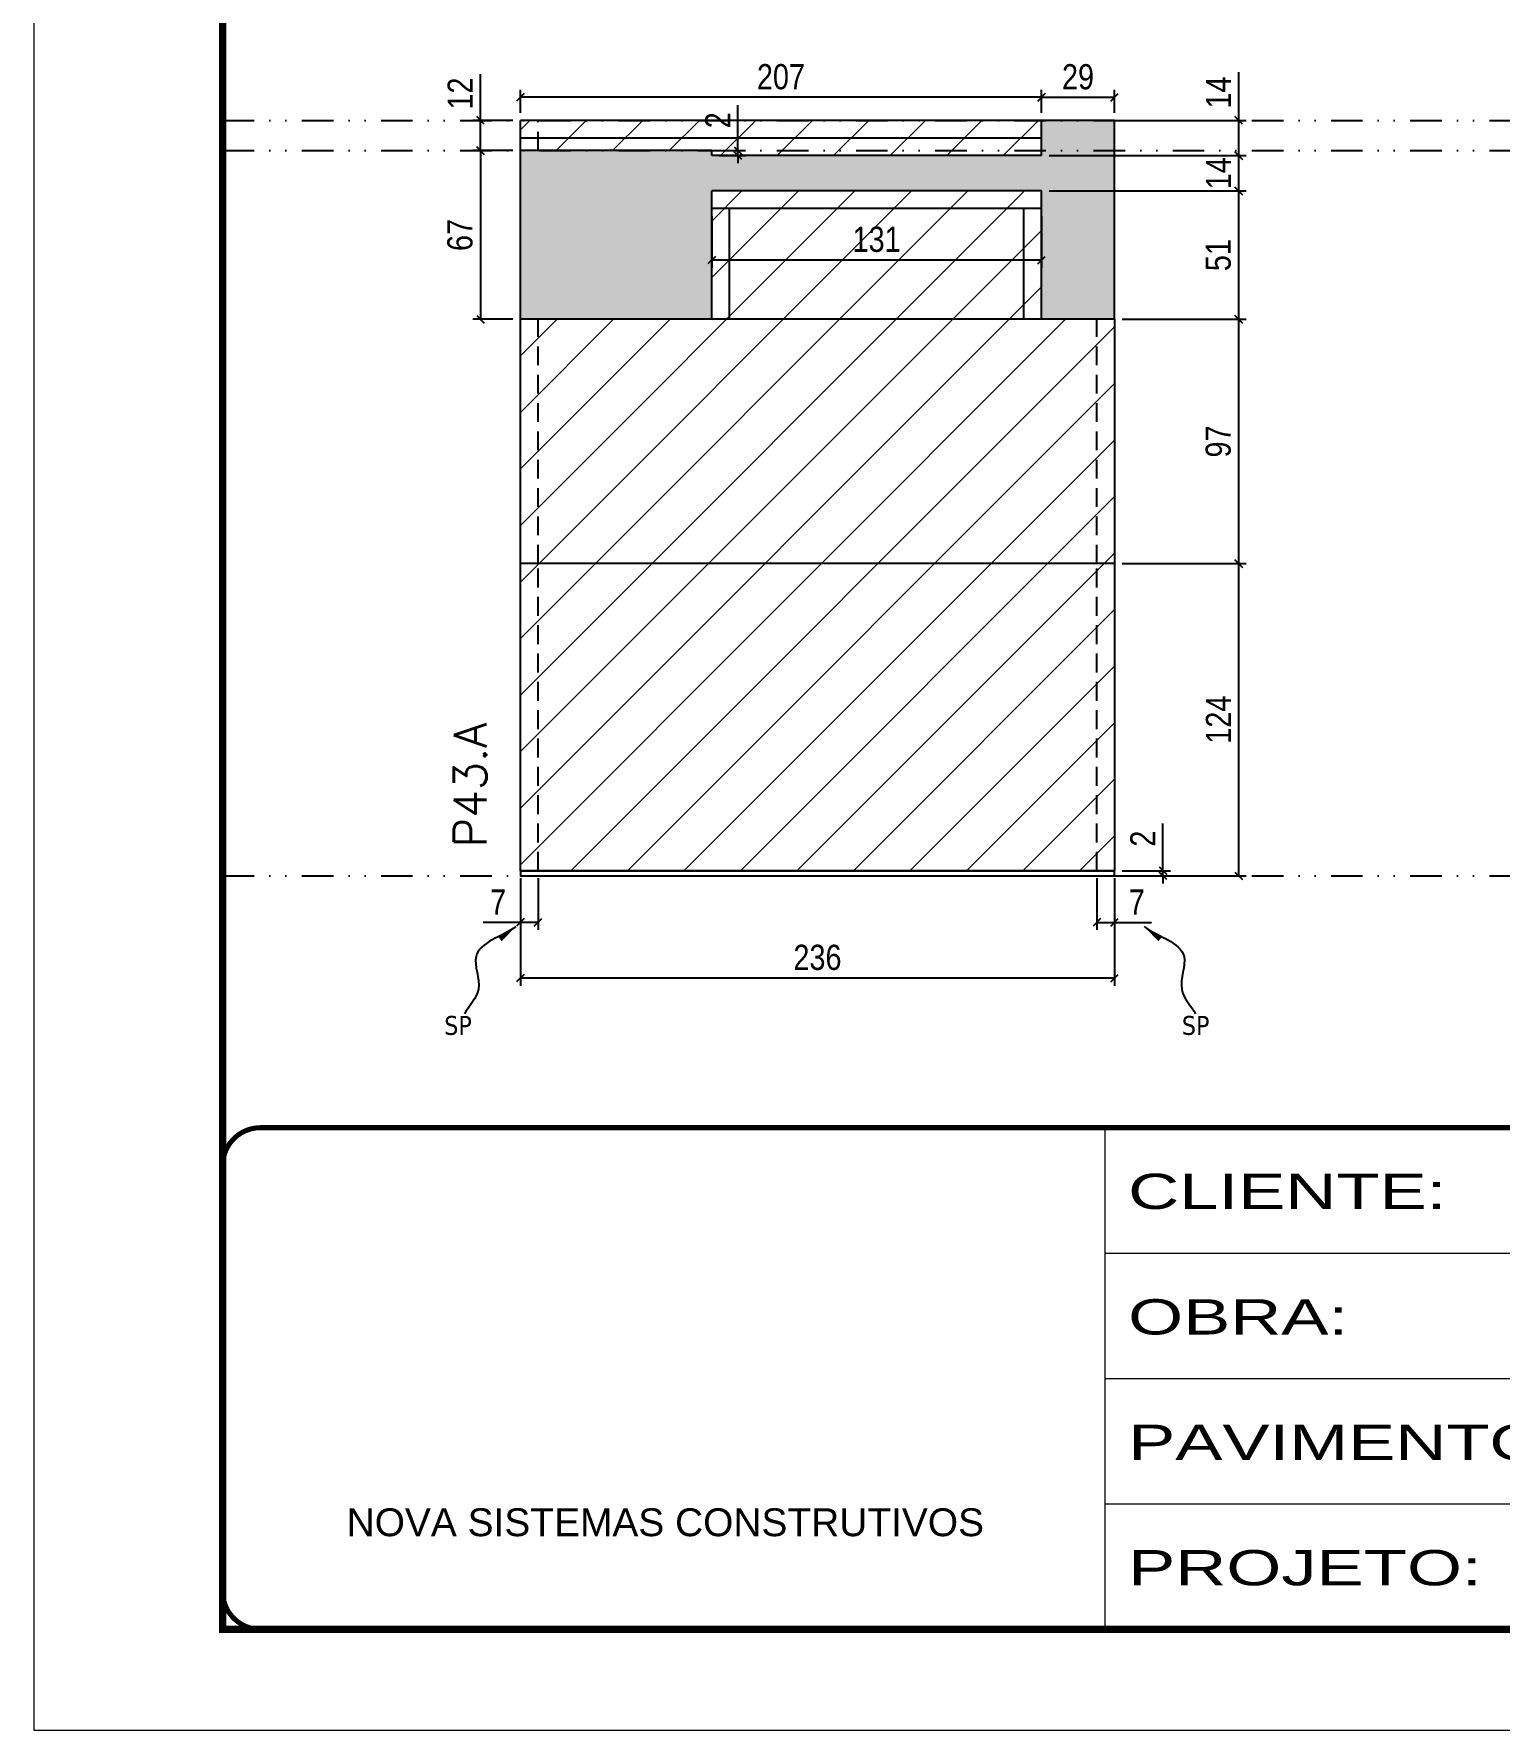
# Model space of a CAD drawing. Extents: x 14400 to 20667, y -21631 to 6985.
# Drawn here: x 19182 to 19764, y 1340 to 2014 of the extents above; entities that cross this region are included whole.
import ezdxf

# ---------------------------------------------------------------- set-up
doc = ezdxf.new("R2010")
doc.units = 0
for name, pattern in [('CONTINUO', [0]), ('DASHED', [0.75, 0.5, -0.25]), ('DIVIDE2', [0.625, 0.25, -0.125, 0, -0.125, 0, -0.125]), ('HIDDEN', [0.375, 0.25, -0.125])]:
    doc.linetypes.add(name, pattern=pattern)
for name, color, linetype in [('COTA', 241, 'Continuous'), ('Nível', 160, 'Continuous'), ('Painéis', 200, 'Continuous'), ('SARR_2.2x7', 40, 'Continuous'), ('texto', 7, 'Continuous')]:
    doc.layers.add(name, color=color, linetype=linetype)
for name, color, linetype, lineweight in [('Folhas', 255, 'Continuous', 9), ('Hachura', 251, 'Continuous', 9), ('SARRAFO DE PRESSAO', 251, 'DASHED', 9), ('Texto Seção', 7, 'Continuous', 15)]:
    doc.layers.add(name, color=color, linetype=linetype, lineweight=lineweight)
doc.styles.add('ARIAL', font='arial.ttf')
doc.styles.add('COTA TECNICA', font='techl___.ttf', dxfattribs={"height": 10})
doc.styles.add('COTA TECNICA-50', font='techl___.ttf', dxfattribs={"height": 10})
doc.styles.add('REGUA-120', font='ROMANS.shx', dxfattribs={"height": 15})
doc.styles.get("Standard").update_dxf_attribs({"font": 'arial.ttf'})
doc.styles.add('Tecnologia', font='')
doc.styles.get('Tecnologia').set_extended_font_data('Forgotten Futurist')
doc.dimstyles.new('COTA PAINEL-50', dxfattribs={"dimtxt": 10, "dimasz": 3, "dimexe": 3, "dimexo": 3, "dimgap": 3, "dimtad": 1, "dimdec": 1, "dimzin": 12, "dimdsep": 46, "dimtxsty": 'COTA TECNICA-50', "dimblk1": 'OBLIQUE', "dimblk2": 'OBLIQUE', "dimsah": 1, "dimcen": 0.9, "dimclrd": 4, "dimclre": 4, "dimclrt": 240, "dimadec": 1, "dimazin": 3, "dimtfac": 1, "dimtdec": 1, "dimtmove": 0, "dimatfit": 3, "dimfxl": 1, "dimtolj": 1, "dimtzin": 12, "dimarcsym": 0})
doc.dimstyles.new('PAINEL', dxfattribs={"dimtxt": 10, "dimasz": 3, "dimexe": 3, "dimexo": 3, "dimgap": 3, "dimtad": 1, "dimdec": 1, "dimzin": 12, "dimdsep": 46, "dimtxsty": 'COTA TECNICA', "dimblk1": 'OBLIQUE', "dimblk2": 'OBLIQUE', "dimsah": 1, "dimcen": 0.9, "dimclrd": 4, "dimclre": 4, "dimclrt": 240, "dimadec": 1, "dimazin": 3, "dimtfac": 1, "dimtdec": 1, "dimtmove": 0, "dimatfit": 3, "dimfxl": 1, "dimtolj": 1, "dimtzin": 12, "dimarcsym": 0})
doc.dimstyles.get("Standard").update_dxf_attribs({"dimtxt": 0.18, "dimasz": 0.18, "dimexe": 0.18, "dimexo": 0.0625, "dimgap": 0.09, "dimtad": 0, "dimtih": 1, "dimtoh": 1, "dimdec": 4, "dimzin": 0, "dimdsep": 46, "dimtxsty": 'Standard', "dimcen": 0.09, "dimadec": 0, "dimazin": 0, "dimtfac": 1, "dimtdec": 4, "dimtofl": 0, "dimtmove": 0, "dimatfit": 3, "dimfxl": 1, "dimtolj": 1, "dimtzin": 0, "dimarcsym": 0})

# ---------------------------------------------------------------- blocks, each defined once
blk = doc.blocks.new('9999999999')
at = {"color": 30, "linetype": 'CONTINUO'}
for p, q in [((98564.56, 34230.21), (98564.56, 34429.45)), ((98564.56, 34379.64), (99583.98, 34379.64)), ((98564.56, 34329.83), (99487.98, 34329.83)), ((98564.56, 34280.02), (99487.98, 34280.02))]:
    blk.add_line(p, q, dxfattribs=at)
at = {"color": 30, "linetype": 'CONTINUO', "const_width": 2}
blk.add_lwpolyline([(99583.98, 34230.21), (99583.98, 34414.45, 0.414214), (99568.98, 34429.45), (98228.98, 34429.45, 0.414214), (98213.98, 34414.45), (98213.98, 34245.21, 0.414214), (98228.98, 34230.21), (99583.98, 34230.21)], format="xyb", dxfattribs=at)
at = {"layer": 'Folhas'}
blk.add_lwpolyline([(98138.98, 34190.21), (99623.98, 34190.21), (99623.98, 35240.21), (98138.98, 35240.21)], close=True, dxfattribs=at)
at = {"layer": 'Folhas', "color": 30, "const_width": 3}
blk.add_lwpolyline([(98213.98, 34230.21), (99583.98, 34230.21), (99583.98, 35200.21), (98213.98, 35200.21)], close=True, dxfattribs=at)
at = {"color": 7, "linetype": 'Continuous', "ltscale": 5, "style": 'ARIAL'}
blk.add_text('NOVA SISTEMAS CONSTRUTIVOS', height=11.0592, dxfattribs=at).set_placement((98263.19, 34267.21))
at = {"layer": 'Folhas', "color": 7, "style": 'Tecnologia', "width": 1.5}
for s, p in [('CLIENTE:', (98573.65, 34397.17)), ('OBRA:', (98573.65, 34347.31)), ('PAVIMENTO:', (98573.65, 34297.5)), ('PROJETO:', (98573.65, 34247.69))]:
    blk.add_text(s, height=14, dxfattribs=at).set_placement(p)
blk = doc.blocks.new('_Oblique')
at = {"color": 0, "linetype": 'ByBlock', "lineweight": -2}
blk.add_line((-0.5, -0.5), (0.5, 0.5), dxfattribs=at)
blk = doc.blocks.new('*D896')
at = {"layer": 'COTA', "color": 4, "lineweight": -2, "transparency": 16777216}
for p, q in [((19375.22, 1678.71), (19375.22, 1636.03)), ((19611.22, 1678.71), (19611.22, 1636.03)), ((19611.22, 1639.03), (19375.22, 1639.03))]:
    blk.add_line(p, q, dxfattribs=at)
at = {"layer": 'Defpoints', "color": 0, "transparency": 16777216}
for p in [(19375.22, 1681.71), (19611.22, 1681.71), (19375.22, 1639.03)]:
    blk.add_point(p, dxfattribs=at)
at = {"layer": 'COTA', "color": 4, "lineweight": -2, "transparency": 16777216, "xscale": 3, "yscale": 3, "zscale": 3, "rotation": 180}
blk.add_blockref('_Oblique', (19375.22, 1639.03), dxfattribs=at)
at = {"layer": 'COTA', "color": 4, "lineweight": -2, "transparency": 16777216, "xscale": 3, "yscale": 3, "zscale": 3}
blk.add_blockref('_Oblique', (19611.22, 1639.03), dxfattribs=at)
at = {"layer": 'COTA', "color": 240, "transparency": 16777216, "insert": (19493.22, 1647.25), "char_height": 10, "attachment_point": 5, "style": 'COTA TECNICA'}
blk.add_mtext('\\A1;236', dxfattribs=at)
blk = doc.blocks.new('*D897')
at = {"layer": 'COTA', "color": 4, "lineweight": -2, "transparency": 16777216}
for p, q in [((19604.22, 1678.71), (19604.22, 1658.2)), ((19611.22, 1676.71), (19611.22, 1658.2)), ((19604.22, 1661.2), (19611.22, 1661.2)), ((19611.22, 1661.2), (19625.95, 1661.2))]:
    blk.add_line(p, q, dxfattribs=at)
at = {"layer": 'Defpoints', "color": 0, "transparency": 16777216}
for p in [(19604.22, 1681.71), (19611.22, 1679.71), (19611.22, 1661.2)]:
    blk.add_point(p, dxfattribs=at)
at = {"layer": 'COTA', "color": 4, "lineweight": -2, "transparency": 16777216, "xscale": 3, "yscale": 3, "zscale": 3, "rotation": 180}
blk.add_blockref('_Oblique', (19604.22, 1661.2), dxfattribs=at)
at = {"layer": 'COTA', "color": 4, "lineweight": -2, "transparency": 16777216, "xscale": 3, "yscale": 3, "zscale": 3}
blk.add_blockref('_Oblique', (19611.22, 1661.2), dxfattribs=at)
at = {"layer": 'COTA', "color": 240, "transparency": 16777216, "insert": (19620.08, 1669.27), "char_height": 10, "attachment_point": 5, "style": 'COTA TECNICA-50'}
blk.add_mtext('\\A1;7', dxfattribs=at)
blk = doc.blocks.new('*D898')
at = {"layer": 'COTA', "color": 4, "lineweight": -2, "transparency": 16777216}
for p, q in [((19382.22, 1678.71), (19382.22, 1658.2)), ((19375.22, 1676.71), (19375.22, 1658.2)), ((19375.22, 1661.2), (19360.49, 1661.2)), ((19382.22, 1661.2), (19375.22, 1661.2))]:
    blk.add_line(p, q, dxfattribs=at)
at = {"layer": 'Defpoints', "color": 0, "transparency": 16777216}
for p in [(19375.22, 1679.71), (19382.22, 1681.71), (19375.22, 1661.2)]:
    blk.add_point(p, dxfattribs=at)
at = {"layer": 'COTA', "color": 4, "lineweight": -2, "transparency": 16777216, "xscale": 3, "yscale": 3, "zscale": 3, "rotation": 180}
blk.add_blockref('_Oblique', (19375.22, 1661.2), dxfattribs=at)
at = {"layer": 'COTA', "color": 4, "lineweight": -2, "transparency": 16777216, "xscale": 3, "yscale": 3, "zscale": 3}
blk.add_blockref('_Oblique', (19382.22, 1661.2), dxfattribs=at)
at = {"layer": 'COTA', "color": 240, "transparency": 16777216, "insert": (19366.35, 1669.27), "char_height": 10, "attachment_point": 5, "style": 'COTA TECNICA-50'}
blk.add_mtext('\\A1;7', dxfattribs=at)
blk = doc.blocks.new('*D909')
at = {"layer": 'COTA', "color": 4, "linetype": 'ByBlock', "lineweight": -2, "transparency": 16777216}
for p, q in [((19614.22, 1803.71), (19663.58, 1803.71)), ((19660.58, 1679.71), (19660.58, 1803.71)), ((19614.22, 1679.71), (19663.58, 1679.71))]:
    blk.add_line(p, q, dxfattribs=at)
at = {"layer": 'Defpoints', "color": 0, "linetype": 'ByBlock', "transparency": 16777216}
for p in [(19611.22, 1803.71), (19660.58, 1803.71), (19611.22, 1679.71)]:
    blk.add_point(p, dxfattribs=at)
at = {"layer": 'COTA', "color": 4, "linetype": 'ByBlock', "lineweight": -2, "transparency": 16777216, "xscale": 3, "yscale": 3, "zscale": 3}
for p, rotation in [((19660.58, 1803.71), 90), ((19660.58, 1679.71), 270)]:
    blk.add_blockref('_Oblique', p, dxfattribs=dict(at, rotation=rotation))
at = {"layer": 'COTA', "color": 240, "linetype": 'ByBlock', "transparency": 16777216, "insert": (19652.51, 1741.71), "char_height": 10, "attachment_point": 5, "rotation": 90, "style": 'COTA TECNICA'}
blk.add_mtext('\\A1;124', dxfattribs=at)
blk = doc.blocks.new('*D899')
at = {"layer": 'COTA', "color": 4, "lineweight": -2, "transparency": 16777216}
for p, q in [((19630.48, 1681.71), (19630.48, 1700.51)), ((19614.22, 1681.71), (19633.48, 1681.71)), ((19614.22, 1679.71), (19633.48, 1679.71)), ((19630.48, 1679.71), (19630.48, 1681.71)), ((19630.48, 1679.71), (19630.48, 1676.71))]:
    blk.add_line(p, q, dxfattribs=at)
at = {"layer": 'Defpoints', "color": 0, "transparency": 16777216}
for p in [(19611.22, 1681.71), (19611.22, 1679.71), (19630.48, 1679.71)]:
    blk.add_point(p, dxfattribs=at)
at = {"layer": 'COTA', "color": 4, "lineweight": -2, "transparency": 16777216, "xscale": 3, "yscale": 3, "zscale": 3}
for p, rotation in [((19630.48, 1681.71), 270), ((19630.48, 1679.71), 90)]:
    blk.add_blockref('_Oblique', p, dxfattribs=dict(at, rotation=rotation))
at = {"layer": 'COTA', "color": 240, "transparency": 16777216, "insert": (19622.48, 1694.46), "char_height": 10, "attachment_point": 5, "rotation": 90, "style": 'COTA TECNICA-50'}
blk.add_mtext('\\A1;2', dxfattribs=at)
blk = doc.blocks.new('*D910')
at = {"layer": 'COTA', "color": 4, "linetype": 'ByBlock', "lineweight": -2, "transparency": 16777216}
for p, q in [((19614.22, 1803.71), (19663.58, 1803.71)), ((19660.58, 1679.71), (19660.58, 1803.71)), ((19614.22, 1679.71), (19663.58, 1679.71))]:
    blk.add_line(p, q, dxfattribs=at)
at = {"layer": 'Defpoints', "color": 0, "linetype": 'ByBlock', "transparency": 16777216}
for p in [(19611.22, 1803.71), (19660.58, 1803.71), (19611.22, 1679.71)]:
    blk.add_point(p, dxfattribs=at)
at = {"layer": 'COTA', "color": 4, "linetype": 'ByBlock', "lineweight": -2, "transparency": 16777216, "xscale": 3, "yscale": 3, "zscale": 3}
for p, rotation in [((19660.58, 1803.71), 90), ((19660.58, 1679.71), 270)]:
    blk.add_blockref('_Oblique', p, dxfattribs=dict(at, rotation=rotation))
at = {"layer": 'COTA', "color": 240, "linetype": 'ByBlock', "transparency": 16777216, "insert": (19652.51, 1741.71), "char_height": 10, "attachment_point": 5, "rotation": 90, "style": 'COTA TECNICA'}
blk.add_mtext('\\A1;124', dxfattribs=at)
blk = doc.blocks.new('*D911')
at = {"layer": 'COTA', "color": 4, "lineweight": -2, "transparency": 16777216}
for p, q in [((19614.22, 1900.71), (19663.58, 1900.71)), ((19660.58, 1803.71), (19660.58, 1900.71)), ((19614.22, 1803.71), (19663.58, 1803.71))]:
    blk.add_line(p, q, dxfattribs=at)
at = {"layer": 'Defpoints', "color": 0, "transparency": 16777216}
for p in [(19611.22, 1900.71), (19660.58, 1900.71), (19611.22, 1803.71)]:
    blk.add_point(p, dxfattribs=at)
at = {"layer": 'COTA', "color": 4, "lineweight": -2, "transparency": 16777216, "xscale": 3, "yscale": 3, "zscale": 3}
for p, rotation in [((19660.58, 1900.71), 90), ((19660.58, 1803.71), 270)]:
    blk.add_blockref('_Oblique', p, dxfattribs=dict(at, rotation=rotation))
at = {"layer": 'COTA', "color": 240, "transparency": 16777216, "insert": (19652.48, 1852.21), "char_height": 10, "attachment_point": 5, "rotation": 90, "style": 'COTA TECNICA'}
blk.add_mtext('\\A1;97', dxfattribs=at)
blk = doc.blocks.new('*D912')
at = {"layer": 'COTA', "color": 4, "lineweight": -2, "transparency": 16777216}
for p, q in [((19582.22, 1982.71), (19582.22, 1991.89)), ((19582.22, 1988.89), (19611.22, 1988.89)), ((19611.22, 1982.71), (19611.22, 1991.89))]:
    blk.add_line(p, q, dxfattribs=at)
at = {"layer": 'Defpoints', "color": 0, "transparency": 16777216}
for p in [(19611.22, 1988.89), (19582.22, 1979.71), (19611.22, 1979.71)]:
    blk.add_point(p, dxfattribs=at)
at = {"layer": 'COTA', "color": 4, "lineweight": -2, "transparency": 16777216, "xscale": 3, "yscale": 3, "zscale": 3, "rotation": 180}
blk.add_blockref('_Oblique', (19582.22, 1988.89), dxfattribs=at)
at = {"layer": 'COTA', "color": 4, "lineweight": -2, "transparency": 16777216, "xscale": 3, "yscale": 3, "zscale": 3}
blk.add_blockref('_Oblique', (19611.22, 1988.89), dxfattribs=at)
at = {"layer": 'COTA', "color": 240, "transparency": 16777216, "insert": (19596.72, 1996.98), "char_height": 10, "attachment_point": 5, "style": 'COTA TECNICA'}
blk.add_mtext('\\A1;29', dxfattribs=at)
blk = doc.blocks.new('*D913')
at = {"layer": 'COTA', "color": 4, "lineweight": -2, "transparency": 16777216}
for p, q in [((19375.22, 1982.71), (19375.22, 1991.89)), ((19582.22, 1988.89), (19375.22, 1988.89)), ((19582.22, 1982.71), (19582.22, 1991.89))]:
    blk.add_line(p, q, dxfattribs=at)
at = {"layer": 'Defpoints', "color": 0, "transparency": 16777216}
for p in [(19375.22, 1988.89), (19375.22, 1979.71), (19582.22, 1979.71)]:
    blk.add_point(p, dxfattribs=at)
at = {"layer": 'COTA', "color": 4, "lineweight": -2, "transparency": 16777216, "xscale": 3, "yscale": 3, "zscale": 3, "rotation": 180}
blk.add_blockref('_Oblique', (19375.22, 1988.89), dxfattribs=at)
at = {"layer": 'COTA', "color": 4, "lineweight": -2, "transparency": 16777216, "xscale": 3, "yscale": 3, "zscale": 3}
blk.add_blockref('_Oblique', (19582.22, 1988.89), dxfattribs=at)
at = {"layer": 'COTA', "color": 240, "transparency": 16777216, "insert": (19478.72, 1997), "char_height": 10, "attachment_point": 5, "style": 'COTA TECNICA'}
blk.add_mtext('\\A1;207', dxfattribs=at)
blk = doc.blocks.new('*D914')
at = {"layer": 'COTA', "color": 4, "lineweight": -2, "transparency": 16777216}
for p, q in [((19359.35, 1979.71), (19359.35, 1998.02)), ((19372.22, 1979.71), (19356.35, 1979.71)), ((19359.35, 1967.71), (19359.35, 1979.71)), ((19372.22, 1967.71), (19356.35, 1967.71))]:
    blk.add_line(p, q, dxfattribs=at)
at = {"layer": 'Defpoints', "color": 0, "transparency": 16777216}
for p in [(19359.35, 1979.71), (19375.22, 1979.71), (19375.22, 1967.71)]:
    blk.add_point(p, dxfattribs=at)
at = {"layer": 'COTA', "color": 4, "lineweight": -2, "transparency": 16777216, "xscale": 3, "yscale": 3, "zscale": 3}
for p, rotation in [((19359.35, 1979.71), 90), ((19359.35, 1967.71), 270)]:
    blk.add_blockref('_Oblique', p, dxfattribs=dict(at, rotation=rotation))
at = {"layer": 'COTA', "color": 240, "transparency": 16777216, "insert": (19351.29, 1990.37), "char_height": 10, "attachment_point": 5, "rotation": 90, "style": 'COTA TECNICA'}
blk.add_mtext('\\A1;12', dxfattribs=at)
blk = doc.blocks.new('*D915')
at = {"layer": 'COTA', "color": 4, "lineweight": -2, "transparency": 16777216}
for p, q in [((19461.62, 1967.71), (19461.62, 1985.82)), ((19454.22, 1967.71), (19464.62, 1967.71)), ((19461.62, 1965.71), (19461.62, 1967.71)), ((19454.22, 1965.71), (19464.62, 1965.71)), ((19461.62, 1965.71), (19461.62, 1962.71))]:
    blk.add_line(p, q, dxfattribs=at)
at = {"layer": 'Defpoints', "color": 0, "transparency": 16777216}
for p in [(19451.22, 1967.71), (19461.62, 1967.71), (19451.22, 1965.71)]:
    blk.add_point(p, dxfattribs=at)
at = {"layer": 'COTA', "color": 4, "lineweight": -2, "transparency": 16777216, "xscale": 3, "yscale": 3, "zscale": 3}
for p, rotation in [((19461.62, 1967.71), 270), ((19461.62, 1965.71), 90)]:
    blk.add_blockref('_Oblique', p, dxfattribs=dict(at, rotation=rotation))
at = {"layer": 'COTA', "color": 240, "transparency": 16777216, "insert": (19453.62, 1979.77), "char_height": 10, "attachment_point": 5, "rotation": 90, "style": 'COTA TECNICA'}
blk.add_mtext('\\A1;2', dxfattribs=at)
blk = doc.blocks.new('*D916')
at = {"layer": 'COTA', "color": 4, "lineweight": -2, "transparency": 16777216}
for p, q in [((19585.22, 1951.71), (19663.58, 1951.71)), ((19660.58, 1900.71), (19660.58, 1951.71)), ((19614.22, 1900.71), (19663.58, 1900.71))]:
    blk.add_line(p, q, dxfattribs=at)
at = {"layer": 'Defpoints', "color": 0, "transparency": 16777216}
for p in [(19582.22, 1951.71), (19660.58, 1951.71), (19611.22, 1900.71)]:
    blk.add_point(p, dxfattribs=at)
at = {"layer": 'COTA', "color": 4, "lineweight": -2, "transparency": 16777216, "xscale": 3, "yscale": 3, "zscale": 3}
for p, rotation in [((19660.58, 1951.71), 90), ((19660.58, 1900.71), 270)]:
    blk.add_blockref('_Oblique', p, dxfattribs=dict(at, rotation=rotation))
at = {"layer": 'COTA', "color": 240, "transparency": 16777216, "insert": (19652.47, 1926.21), "char_height": 10, "attachment_point": 5, "rotation": 90, "style": 'COTA TECNICA'}
blk.add_mtext('\\A1;51', dxfattribs=at)
blk = doc.blocks.new('*D917')
at = {"layer": 'COTA', "color": 4, "lineweight": -2, "transparency": 16777216}
for p, q in [((19585.22, 1965.71), (19663.58, 1965.71)), ((19660.58, 1951.71), (19660.58, 1965.71)), ((19585.22, 1951.71), (19663.58, 1951.71))]:
    blk.add_line(p, q, dxfattribs=at)
at = {"layer": 'Defpoints', "color": 0, "transparency": 16777216}
for p in [(19582.22, 1965.71), (19660.58, 1965.71), (19582.22, 1951.71)]:
    blk.add_point(p, dxfattribs=at)
at = {"layer": 'COTA', "color": 4, "lineweight": -2, "transparency": 16777216, "xscale": 3, "yscale": 3, "zscale": 3}
for p, rotation in [((19660.58, 1965.71), 90), ((19660.58, 1951.71), 270)]:
    blk.add_blockref('_Oblique', p, dxfattribs=dict(at, rotation=rotation))
at = {"layer": 'COTA', "color": 240, "transparency": 16777216, "insert": (19652.51, 1958.71), "char_height": 10, "attachment_point": 5, "rotation": 90, "style": 'COTA TECNICA'}
blk.add_mtext('\\A1;14', dxfattribs=at)
blk = doc.blocks.new('*D918')
at = {"layer": 'COTA', "color": 4, "lineweight": -2, "transparency": 16777216}
for p, q in [((19660.58, 1979.71), (19660.58, 1998.83)), ((19614.22, 1979.71), (19663.58, 1979.71)), ((19660.58, 1965.71), (19660.58, 1979.71)), ((19585.22, 1965.71), (19663.58, 1965.71))]:
    blk.add_line(p, q, dxfattribs=at)
at = {"layer": 'Defpoints', "color": 0, "transparency": 16777216}
for p in [(19611.22, 1979.71), (19660.58, 1979.71), (19582.22, 1965.71)]:
    blk.add_point(p, dxfattribs=at)
at = {"layer": 'COTA', "color": 4, "lineweight": -2, "transparency": 16777216, "xscale": 3, "yscale": 3, "zscale": 3}
for p, rotation in [((19660.58, 1979.71), 90), ((19660.58, 1965.71), 270)]:
    blk.add_blockref('_Oblique', p, dxfattribs=dict(at, rotation=rotation))
at = {"layer": 'COTA', "color": 240, "transparency": 16777216, "insert": (19652.51, 1990.77), "char_height": 10, "attachment_point": 5, "rotation": 90, "style": 'COTA TECNICA'}
blk.add_mtext('\\A1;14', dxfattribs=at)
blk = doc.blocks.new('*D1207')
at = {"layer": 'COTA', "color": 4, "lineweight": -2, "transparency": 16777216}
for p, q in [((19372.22, 1967.71), (19356.35, 1967.71)), ((19359.35, 1967.71), (19359.35, 1900.71)), ((19372.22, 1900.71), (19356.35, 1900.71))]:
    blk.add_line(p, q, dxfattribs=at)
at = {"layer": 'Defpoints', "color": 0, "transparency": 16777216}
for p in [(19375.22, 1967.71), (19359.35, 1900.71), (19375.22, 1900.71)]:
    blk.add_point(p, dxfattribs=at)
at = {"layer": 'COTA', "color": 4, "lineweight": -2, "transparency": 16777216, "xscale": 3, "yscale": 3, "zscale": 3}
for p, rotation in [((19359.35, 1967.71), 90), ((19359.35, 1900.71), 270)]:
    blk.add_blockref('_Oblique', p, dxfattribs=dict(at, rotation=rotation))
at = {"layer": 'COTA', "color": 240, "transparency": 16777216, "insert": (19351.25, 1934.21), "char_height": 10, "attachment_point": 5, "rotation": 90, "style": 'COTA TECNICA'}
blk.add_mtext('\\A1;67', dxfattribs=at)
blk = doc.blocks.new('*D1264')
at = {"layer": 'COTA', "color": 4, "lineweight": -2, "transparency": 16777216}
for p, q in [((19451.22, 1941.71), (19451.22, 1921.21)), ((19582.22, 1941.71), (19582.22, 1921.21)), ((19582.22, 1924.21), (19451.22, 1924.21))]:
    blk.add_line(p, q, dxfattribs=at)
at = {"layer": 'Defpoints', "color": 0, "transparency": 16777216}
for p in [(19451.22, 1944.71), (19582.22, 1944.71), (19451.22, 1924.21)]:
    blk.add_point(p, dxfattribs=at)
at = {"layer": 'COTA', "color": 4, "lineweight": -2, "transparency": 16777216, "xscale": 3, "yscale": 3, "zscale": 3, "rotation": 180}
blk.add_blockref('_Oblique', (19451.22, 1924.21), dxfattribs=at)
at = {"layer": 'COTA', "color": 4, "lineweight": -2, "transparency": 16777216, "xscale": 3, "yscale": 3, "zscale": 3}
blk.add_blockref('_Oblique', (19582.22, 1924.21), dxfattribs=at)
at = {"layer": 'COTA', "color": 240, "transparency": 16777216, "insert": (19516.72, 1932.43), "char_height": 10, "attachment_point": 5, "style": 'COTA TECNICA'}
blk.add_mtext('\\A1;131', dxfattribs=at)

msp = doc.modelspace()

# ---------------------------------------------------------------- hatches: boundary and pattern name
at = {"layer": 'COTA'}
h = msp.add_hatch(dxfattribs=at)
h.set_pattern_fill('AR-CONC', color=256, scale=0.03)
h.paths.add_polyline_path([(19451.22, 1951.71), (19582.22, 1951.71), (19582.22, 1900.71), (19611.22, 1900.71), (19611.22, 1967.71), (19582.22, 1967.71), (19582.22, 1965.71), (19451.22, 1965.71), (19451.22, 1967.71), (19375.22, 1967.71), (19375.22, 1900.71), (19451.22, 1900.71)])
h.paths.add_polyline_path([(19611.22, 1979.71), (19582.22, 1979.71), (19582.22, 1967.71), (19611.22, 1967.71)])
at = {"layer": 'Hachura', "linetype": 'ByBlock'}
h = msp.add_hatch(dxfattribs=at)
h.set_pattern_fill('ANSI31', color=256, scale=5)
h.paths.add_polyline_path([(19582.22, 1979.71), (19375.22, 1979.71), (19375.22, 1967.71), (19451.22, 1967.71), (19451.22, 1965.71), (19582.22, 1965.71)])
h.paths.add_polyline_path([(19582.22, 1951.71), (19451.22, 1951.71), (19451.22, 1900.71), (19582.22, 1900.71)])
h.paths.add_polyline_path([(19611.22, 1900.71), (19375.22, 1900.71), (19375.22, 1803.71), (19611.22, 1803.71)])
h.paths.add_polyline_path([(19611.22, 1803.71), (19375.22, 1803.71), (19375.22, 1681.71), (19611.22, 1681.71)])
h.paths.add_polyline_path([(20049.27, 1803.71), (19813.27, 1803.71), (19813.27, 1681.71), (20049.27, 1681.71)])
h.paths.add_polyline_path([(20049.27, 1900.71), (19813.27, 1900.71), (19813.27, 1803.71), (20049.27, 1803.71)])
h.paths.add_polyline_path([(20049.27, 1979.71), (19842.27, 1979.71), (19842.27, 1965.71), (20020.27, 1965.71), (20020.27, 1967.71), (20049.27, 1967.71)])
h.paths.add_polyline_path([(20241.45, 1979.71), (20222.45, 1979.71), (20222.45, 1967.71), (20241.45, 1967.71)])
h.paths.add_polyline_path([(20241.45, 1900.71), (20222.45, 1900.71), (20222.45, 1681.71), (20241.45, 1681.71)])
h.paths.add_polyline_path([(20440, 1900.71), (20421, 1900.71), (20421, 1681.71), (20440, 1681.71)])

# ---------------------------------------------------------------- linework, layer by layer
at = {"layer": 'COTA'}
for p, q in [((19611.22, 1979.71), (19582.22, 1979.71)), ((19611.22, 1900.71), (19611.22, 1979.71)), ((19375.22, 1900.71), (19375.22, 1967.71))]:
    msp.add_line(p, q, dxfattribs=at)
at = {"layer": 'Nível', "color": 4, "linetype": 'DIVIDE2', "ltscale": 50}
for p, q in [((19256.97, 1979.71), (20626.97, 1979.71)), ((19256.97, 1967.71), (20626.97, 1967.71)), ((19256.97, 1679.71), (20626.97, 1679.71)), ((19256.97, 1679.71), (20626.97, 1679.71))]:
    msp.add_line(p, q, dxfattribs=at)
at = {"layer": 'Painéis'}
for p, q in [((19582.22, 1979.71), (19375.22, 1979.71)), ((19375.22, 1967.71), (19375.22, 1979.71)), ((19582.22, 1965.71), (19582.22, 1979.71)), ((19451.22, 1967.71), (19375.22, 1967.71)), ((19451.22, 1965.71), (19451.22, 1967.71)), ((19582.22, 1965.71), (19451.22, 1965.71)), ((19582.22, 1951.71), (19451.22, 1951.71)), ((19451.22, 1900.71), (19451.22, 1951.71)), ((19582.22, 1900.71), (19582.22, 1951.71)), ((19375.22, 1681.71), (19375.22, 1900.71)), ((19611.22, 1900.71), (19375.22, 1900.71)), ((19611.22, 1900.71), (19611.22, 1681.71)), ((19611.22, 1803.71), (19375.22, 1803.71)), ((19375.22, 1681.71), (19611.22, 1681.71))]:
    msp.add_line(p, q, dxfattribs=at)
msp.add_lwpolyline([(19611.22, 1681.71), (19375.22, 1681.71), (19375.22, 1679.71), (19611.22, 1679.71)], close=True, dxfattribs=at)
at = {"layer": 'SARR_2.2x7', "linetype": 'HIDDEN', "ltscale": 30}
for p, q in [((19382.22, 1967.71), (19382.22, 1979.71)), ((19382.22, 1803.71), (19382.22, 1900.71)), ((19604.22, 1803.71), (19604.22, 1900.71)), ((19382.22, 1681.71), (19382.22, 1803.71)), ((19604.22, 1681.71), (19604.22, 1803.71))]:
    msp.add_line(p, q, dxfattribs=at)
at = {"layer": 'SARR_2.2x7'}
for p, q in [((19582.22, 1972.71), (19375.22, 1972.71)), ((19582.22, 1944.71), (19451.22, 1944.71)), ((19458.22, 1900.71), (19458.22, 1944.71)), ((19575.22, 1900.71), (19575.22, 1944.71))]:
    msp.add_line(p, q, dxfattribs=at)

# ---------------------------------------------------------------- block references
at = {"layer": 'SARRAFO DE PRESSAO', "color": 6, "linetype": 'ByBlock'}
msp.add_blockref('9999999999', (-78957.01, -32849.78), dxfattribs=at)

# ---------------------------------------------------------------- texts
at = {"layer": 'texto', "color": 0, "char_height": 7.5, "attachment_point": 5}
for insert in [(19350.44, 1620.22), (19643.46, 1620.22)]:
    msp.add_mtext('{\\fTahoma|b0|i0|c0|p34;\\C4;SP}', dxfattribs=dict(at, insert=insert))
at = {"layer": 'Texto Seção', "insert": (19361.75, 1690.96), "char_height": 13, "width": 285.3299, "attachment_point": 7, "rotation": 90, "style": 'REGUA-120'}
msp.add_mtext('\\pt26;P43.A', dxfattribs=at)

# ---------------------------------------------------------------- dimensions: what is measured, and where the dimension line sits
at = {"layer": 'COTA'}
for base, p1, p2, angle, dimstyle, picture, middle in [((19375.22, 1988.89), (19582.22, 1979.71), (19375.22, 1979.71), 180, 'PAINEL', '*D913', (19478.72, 1997)), ((19611.22, 1988.89), (19582.22, 1979.71), (19611.22, 1979.71), 180, 'PAINEL', '*D912', (19596.72, 1996.98)), ((19359.35, 1979.71), (19375.22, 1967.71), (19375.22, 1979.71), 90, 'PAINEL', '*D914', (19351.29, 1990.37)), ((19660.58, 1979.71), (19582.22, 1965.71), (19611.22, 1979.71), 90, 'PAINEL', '*D918', (19652.51, 1990.77)), ((19461.62, 1967.71), (19451.22, 1965.71), (19451.22, 1967.71), 90, 'PAINEL', '*D915', (19453.62, 1979.77)), ((19359.35, 1900.71), (19375.22, 1967.71), (19375.22, 1900.71), 90, 'PAINEL', '*D1207', (19351.25, 1934.21)), ((19660.58, 1951.71), (19611.22, 1900.71), (19582.22, 1951.71), 90, 'PAINEL', '*D916', (19652.47, 1926.21)), ((19660.58, 1900.71), (19611.22, 1803.71), (19611.22, 1900.71), 90, 'PAINEL', '*D911', (19652.48, 1852.21)), ((19375.22, 1661.2), (19382.22, 1681.71), (19375.22, 1679.71), 180, 'COTA PAINEL-50', '*D898', (19366.35, 1669.27))]:
    dim = msp.add_linear_dim(base=base, p1=p1, p2=p2, angle=angle, dimstyle=dimstyle, dxfattribs=at)
    dim.commit()
    dim.dimension.update_dxf_attribs({"geometry": picture, "text_midpoint": middle})
dim = msp.add_linear_dim(base=(19660.58, 1965.71), p1=(19582.22, 1951.71), p2=(19582.22, 1965.71), angle=90, dimstyle='PAINEL', override={"dimtmove": 1}, dxfattribs=at)
dim.commit()
dim.dimension.update_dxf_attribs({"geometry": '*D917', "text_midpoint": (19660.58, 1958.71), "dimtype": 160})
for base, p1, p2, dimstyle, picture, middle in [((19451.22, 1924.21), (19582.22, 1944.71), (19451.22, 1944.71), 'PAINEL', '*D1264', (19516.72, 1932.43)), ((19611.22, 1661.2), (19604.22, 1681.71), (19611.22, 1679.71), 'COTA PAINEL-50', '*D897', (19620.08, 1669.27))]:
    dim = msp.add_linear_dim(base=base, p1=p1, p2=p2, dimstyle=dimstyle, dxfattribs=at)
    dim.commit()
    dim.dimension.update_dxf_attribs({"geometry": picture, "text_midpoint": middle})
at = {"layer": 'COTA', "linetype": 'ByBlock'}
for picture in ['*D909', '*D910']:
    dim = msp.add_aligned_dim(p1=(19611.22, 1679.71), p2=(19611.22, 1803.71), distance=-49.37, dimstyle='PAINEL', dxfattribs=at)
    dim.commit()
    dim.dimension.update_dxf_attribs({"geometry": picture, "text_midpoint": (19652.51, 1741.71)})
at = {"layer": 'COTA'}
dim = msp.add_linear_dim(base=(19630.48, 1679.71), p1=(19611.22, 1681.71), p2=(19611.22, 1679.71), angle=90, dimstyle='COTA PAINEL-50', dxfattribs=at)
dim.commit()
dim.dimension.update_dxf_attribs({"geometry": '*D899', "text_midpoint": (19630.48, 1694.46), "dimtype": 160})
dim = msp.add_linear_dim(base=(19375.22, 1639.03), p1=(19611.22, 1681.71), p2=(19375.22, 1681.71), angle=180, dimstyle='PAINEL', override={"dimarcsym": 2}, dxfattribs=at)
dim.commit()
dim.dimension.update_dxf_attribs({"geometry": '*D896', "text_midpoint": (19493.22, 1647.25)})

# ---------------------------------------------------------------- leaders
at = {"layer": 'COTA', "path_type": 1}
for points in [[(19373.39, 1659.53), (19357.6, 1647.69), (19358.53, 1634.69), (19352.98, 1624.91)], [(19623.05, 1659.53), (19638.83, 1647.69), (19637.91, 1634.69), (19643.46, 1624.91)]]:
    msp.add_leader(points, dimstyle='Standard', override={"dimasz": 8}, dxfattribs=at)

doc.saveas('drawing.dxf')
